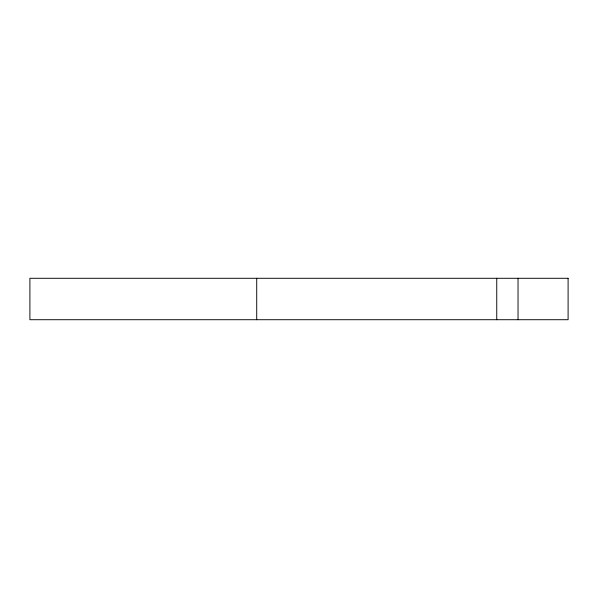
<?xml version="1.0" encoding="UTF-8"?>
<svg xmlns="http://www.w3.org/2000/svg" width="598" height="598" viewBox="0 0 598 598"><rect width="100%" height="100%" fill="white"/><g stroke="black" fill="none" stroke-linecap="round" stroke-linejoin="round"><path stroke-width="0.9" d="M518.04 278.287L518.04 319.713M496.751 278.287L496.751 319.713M256.714 278.287L256.714 319.713M568.1 278.287L29.9 278.287L29.9 319.713L568.1 319.713L568.1 278.287"/></g></svg>
